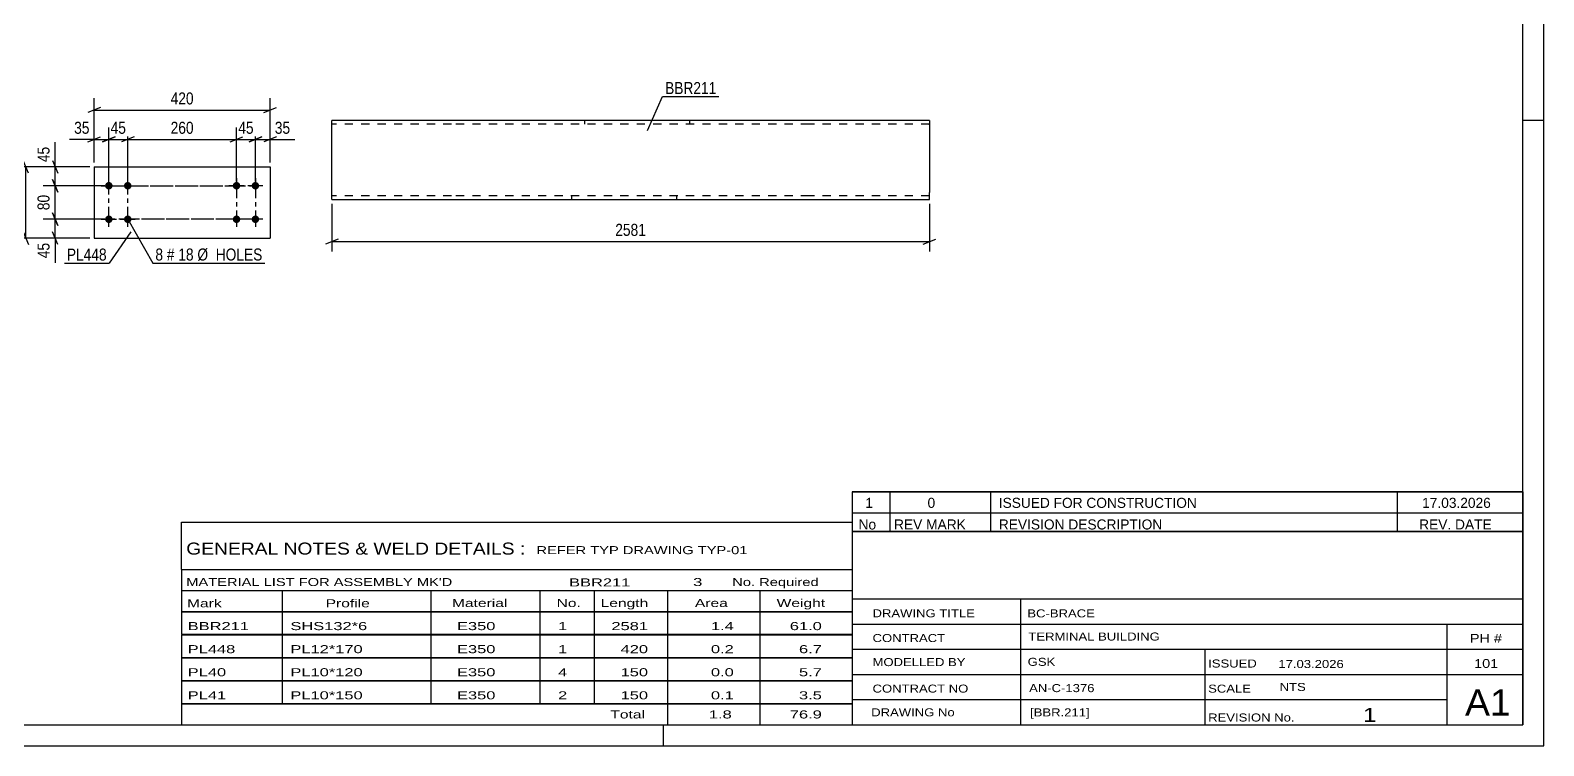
# Model space of a CAD drawing. Header units: millimetres. Extents: x 0 to 594, y 0 to 420.
# Drawn here: x 232.9 to 594, y 0 to 170.5 of the extents above; entities that cross this region are included whole.
import ezdxf

# ---------------------------------------------------------------- set-up
doc = ezdxf.new("R2010")
doc.units = ezdxf.units.MM
doc.linetypes.add('DXK_LINE_DOT2', pattern=[3.9198, 1.9599, -1.9599])
doc.linetypes.add('DXK_LINE_DOT3', pattern=[5.9187, 2.979, -0.9799, 0.9799, -0.9799])
doc.styles.add('Arial Narrow', font='ARIALN.TTF', dxfattribs={"height": 0.2})

# ---------------------------------------------------------------- blocks, each defined once
blk = doc.blocks.new('Unknown-582682656-1128')
at = {"color": 5, "linetype": 'Continuous'}
for p, q in [((594, 0), (594, 420)), ((589, 5), (589, 415)), ((594, 149), (589, 149)), ((5, 5), (589, 5)), ((384, 0), (384, 5)), ((0, 0), (594, 0))]:
    blk.add_line(p, q, dxfattribs=at)
blk = doc.blocks.new('Part-582682656-4326 - 4325')
at = {"color": 2, "linetype": 'Continuous'}
for p, q in [((248.19, 137.99), (248.19, 120.99)), ((248.19, 137.99), (290.15, 137.99)), ((290.15, 137.99), (290.15, 120.99)), ((248.19, 120.99), (290.15, 120.99))]:
    blk.add_line(p, q, dxfattribs=at)
blk = doc.blocks.new('Bolt-582682656-4327 - 4325')
at = {"linetype": 'Continuous'}
for points in [[(282.15, 132.59, -1), (282.15, 134.39, -1)], [(286.65, 132.59, -1), (286.65, 134.39, -1)], [(282.15, 124.59, -1), (282.15, 126.39, -1)], [(286.65, 124.59, -1), (286.65, 126.39, -1)]]:
    blk.add_hatch(color=1, dxfattribs=at).paths.add_polyline_path(points)
at = {"color": 1, "linetype": 'Continuous'}
for p, q in [((282.15, 135.29), (282.15, 131.69)), ((286.65, 135.29), (286.65, 131.69)), ((283.95, 133.49), (280.35, 133.49)), ((288.45, 133.49), (284.85, 133.49)), ((282.15, 127.29), (282.15, 123.69)), ((286.65, 127.29), (286.65, 123.69)), ((283.95, 125.49), (280.35, 125.49)), ((288.45, 125.49), (284.85, 125.49))]:
    blk.add_line(p, q, dxfattribs=at)
blk = doc.blocks.new('Bolt-582682656-4328 - 4325')
at = {"linetype": 'Continuous'}
for points in [[(251.69, 134.39, -1), (251.69, 132.59, -1)], [(256.19, 134.39, -1), (256.19, 132.59, -1)], [(251.69, 126.39, -1), (251.69, 124.59, -1)], [(256.19, 126.39, -1), (256.19, 124.59, -1)]]:
    blk.add_hatch(color=1, dxfattribs=at).paths.add_polyline_path(points)
at = {"color": 1, "linetype": 'Continuous'}
for p, q in [((251.69, 131.69), (251.69, 135.29)), ((256.19, 131.69), (256.19, 135.29)), ((249.89, 133.49), (253.49, 133.49)), ((254.39, 133.49), (257.99, 133.49)), ((251.69, 123.69), (251.69, 127.29)), ((256.19, 123.69), (256.19, 127.29)), ((249.89, 125.49), (253.49, 125.49)), ((254.39, 125.49), (257.99, 125.49))]:
    blk.add_line(p, q, dxfattribs=at)
blk = doc.blocks.new('Part-582682656-1532 - 1515')
at = {"color": 2, "linetype": 'Continuous'}
for p, q in [((333.44, 149.05), (304.87, 149.05)), ((304.87, 130.32), (304.87, 149.05)), ((418.77, 149.05), (333.54, 149.05)), ((447.44, 149.05), (418.87, 149.05)), ((447.44, 149.05), (447.44, 131.91)), ((304.87, 130.19), (304.87, 130.32)), ((304.87, 130.19), (333.44, 130.19)), ((333.54, 130.19), (418.77, 130.19)), ((418.87, 130.19), (447.44, 130.19)), ((447.44, 130.19), (447.44, 131.91))]:
    blk.add_line(p, q, dxfattribs=at)
at = {"color": 7, "linetype": 'DXK_LINE_DOT2'}
for p, q in [((333.44, 148.19), (304.87, 148.19)), ((418.77, 148.19), (333.54, 148.19)), ((365.14, 149.05), (365.14, 148.19)), ((390.19, 149.05), (390.19, 148.19)), ((447.44, 148.19), (418.87, 148.19)), ((447.44, 148.19), (447.44, 148.13)), ((447.44, 148.13), (447.44, 148.19)), ((447.44, 147.99), (447.44, 148.13)), ((447.44, 148.13), (447.44, 147.99)), ((304.87, 131.05), (304.87, 131.12)), ((333.44, 131.05), (304.87, 131.05)), ((418.77, 131.05), (333.54, 131.05)), ((362.12, 130.19), (362.12, 131.05)), ((362.12, 130.32), (362.12, 130.19)), ((387.17, 130.19), (387.17, 131.05)), ((387.17, 130.32), (387.17, 130.19)), ((447.44, 131.05), (418.87, 131.05)), ((447.44, 131.12), (447.44, 131.58)), ((447.44, 131.05), (447.44, 131.12))]:
    blk.add_line(p, q, dxfattribs=at)
blk = doc.blocks.new('Rectangle-582682656-4463 - 4325')
at = {"color": 1, "linetype": 'DXK_LINE_DOT3'}
blk.add_lwpolyline([(251.69, 133.49), (286.65, 133.49), (286.65, 125.49), (251.69, 125.49), (251.69, 133.49)], close=True, dxfattribs=at)
blk = doc.blocks.new('Rectangle-582682656-4473 - 4325')
at = {"color": 1, "linetype": 'DXK_LINE_DOT3'}
blk.add_lwpolyline([(256.19, 133.49), (282.15, 133.49), (282.15, 125.49), (256.19, 125.49), (256.19, 133.49)], close=True, dxfattribs=at)
blk = doc.blocks.new('StraightDimension-582682656-4357 - 4325')
at = {"color": 7, "linetype": 'Continuous'}
for p, q in [((247.19, 137.99), (236.03, 137.99)), ((238.28, 139.49), (239.48, 136.49)), ((238.88, 133.49), (238.88, 137.99)), ((239.48, 131.99), (238.28, 134.99)), ((250.69, 133.49), (236.03, 133.49))]:
    blk.add_line(p, q, dxfattribs=at)
at = {"color": 0}
blk.add_wipeout([(238.13, 143.37), (233.93, 143.37), (233.93, 138.51), (238.13, 138.51)], dxfattribs=at)
at = {"color": 7, "linetype": 'Continuous'}
blk.add_line((238.88, 137.99), (238.88, 143.89), dxfattribs=at)
blk.add_line((238.88, 137.99), (238.88, 143.89), dxfattribs=at)
at = {"color": 3, "style": 'Arial Narrow'}
blk.add_text('45', height=2.863, rotation=90.0002, dxfattribs=at).set_placement((237.53, 139.11))
blk = doc.blocks.new('StraightDimension-582682656-4527 - 4325')
at = {"color": 7, "linetype": 'Continuous'}
for p, q in [((285.15, 143.92), (288.15, 145.12)), ((286.65, 134.49), (286.65, 147.37)), ((286.65, 144.52), (290.15, 144.52)), ((291.65, 145.12), (288.65, 143.92)), ((290.15, 138.99), (290.15, 147.37))]:
    blk.add_line(p, q, dxfattribs=at)
at = {"color": 0}
blk.add_wipeout([(295.53, 145.27), (295.53, 149.47), (290.68, 149.47), (290.68, 145.27)], dxfattribs=at)
at = {"color": 7, "linetype": 'Continuous'}
blk.add_line((290.15, 144.52), (296.06, 144.52), dxfattribs=at)
blk.add_line((290.15, 144.52), (296.06, 144.52), dxfattribs=at)
at = {"color": 3, "style": 'Arial Narrow'}
blk.add_text('35', height=2.863, dxfattribs=at).set_placement((291.28, 145.87))
blk = doc.blocks.new('StraightDimension-582682656-4358 - 4325')
at = {"color": 7, "linetype": 'Continuous'}
for p, q in [((238.28, 134.99), (239.48, 131.99)), ((250.69, 133.49), (236.03, 133.49)), ((238.88, 125.49), (238.88, 133.49)), ((239.48, 123.99), (238.28, 126.99)), ((250.69, 125.49), (236.03, 125.49))]:
    blk.add_line(p, q, dxfattribs=at)
at = {"color": 0}
blk.add_wipeout([(238.13, 131.92), (233.93, 131.92), (233.93, 127.06), (238.13, 127.06)], dxfattribs=at)
at = {"color": 3, "style": 'Arial Narrow'}
blk.add_text('80', height=2.863, rotation=90.0002, dxfattribs=at).set_placement((237.53, 127.66))
blk = doc.blocks.new('StraightDimension-582682656-4359 - 4325')
at = {"color": 7, "linetype": 'Continuous'}
for p, q in [((238.28, 126.99), (239.48, 123.99)), ((250.69, 125.49), (236.03, 125.49)), ((238.88, 120.99), (238.88, 125.49)), ((247.19, 120.99), (236.03, 120.99)), ((239.48, 119.49), (238.28, 122.49))]:
    blk.add_line(p, q, dxfattribs=at)
at = {"color": 0}
blk.add_wipeout([(238.13, 120.46), (233.93, 120.46), (233.93, 115.61), (238.13, 115.61)], dxfattribs=at)
at = {"color": 7, "linetype": 'Continuous'}
blk.add_line((238.88, 120.99), (238.88, 115.08), dxfattribs=at)
blk.add_line((238.88, 120.99), (238.88, 115.08), dxfattribs=at)
at = {"color": 3, "style": 'Arial Narrow'}
blk.add_text('45', height=2.863, rotation=90.0002, dxfattribs=at).set_placement((237.53, 116.21))
blk = doc.blocks.new('StraightDimension-582682656-4373 - 4325')
at = {"color": 7, "linetype": 'Continuous'}
for p, q in [((247.19, 137.99), (229.03, 137.99)), ((232.48, 136.49), (231.28, 139.49)), ((231.88, 120.99), (231.88, 137.99)), ((247.19, 120.99), (229.03, 120.99)), ((231.28, 122.49), (232.48, 119.49))]:
    blk.add_line(p, q, dxfattribs=at)
at = {"color": 0}
blk.add_wipeout([(231.13, 132.83), (226.93, 132.83), (226.93, 126.15), (231.13, 126.15)], dxfattribs=at)
at = {"color": 3, "style": 'Arial Narrow'}
blk.add_text('170', height=2.863, rotation=90.0002, dxfattribs=at).set_placement((230.53, 126.75))
blk = doc.blocks.new('StraightDimension-582682656-4528 - 4325')
at = {"color": 7, "linetype": 'Continuous'}
for p, q in [((280.65, 143.92), (283.65, 145.12)), ((282.15, 134.49), (282.15, 147.37)), ((282.15, 144.52), (286.65, 144.52)), ((288.15, 145.12), (285.15, 143.92)), ((286.65, 134.49), (286.65, 147.37))]:
    blk.add_line(p, q, dxfattribs=at)
at = {"color": 0}
blk.add_wipeout([(286.83, 145.27), (286.83, 149.47), (281.97, 149.47), (281.97, 145.27)], dxfattribs=at)
at = {"color": 3, "style": 'Arial Narrow'}
blk.add_text('45', height=2.863, dxfattribs=at).set_placement((282.57, 145.87))
blk = doc.blocks.new('StraightDimension-582682656-4529 - 4325')
at = {"color": 7, "linetype": 'Continuous'}
for p, q in [((257.69, 145.12), (254.69, 143.92)), ((256.19, 134.49), (256.19, 147.37)), ((256.19, 144.52), (282.15, 144.52)), ((280.65, 143.92), (283.65, 145.12)), ((282.15, 134.49), (282.15, 147.37))]:
    blk.add_line(p, q, dxfattribs=at)
at = {"color": 0}
blk.add_wipeout([(272.51, 145.27), (272.51, 149.47), (265.83, 149.47), (265.83, 145.27)], dxfattribs=at)
at = {"color": 3, "style": 'Arial Narrow'}
blk.add_text('260', height=2.863, dxfattribs=at).set_placement((266.43, 145.87))
blk = doc.blocks.new('StraightDimension-582682656-4530 - 4325')
at = {"color": 7, "linetype": 'Continuous'}
for p, q in [((250.19, 143.92), (253.19, 145.12)), ((251.69, 134.49), (251.69, 147.37)), ((251.69, 144.52), (256.19, 144.52)), ((257.69, 145.12), (254.69, 143.92)), ((256.19, 134.49), (256.19, 147.37))]:
    blk.add_line(p, q, dxfattribs=at)
at = {"color": 0}
blk.add_wipeout([(256.37, 145.27), (256.37, 149.47), (251.51, 149.47), (251.51, 145.27)], dxfattribs=at)
at = {"color": 3, "style": 'Arial Narrow'}
blk.add_text('45', height=2.863, dxfattribs=at).set_placement((252.11, 145.87))
blk = doc.blocks.new('StraightDimension-582682656-4531 - 4325')
at = {"color": 7, "linetype": 'Continuous'}
for p, q in [((246.69, 143.92), (249.69, 145.12)), ((248.19, 138.99), (248.19, 147.37)), ((248.19, 144.52), (251.69, 144.52)), ((253.19, 145.12), (250.19, 143.92)), ((251.69, 134.49), (251.69, 147.37))]:
    blk.add_line(p, q, dxfattribs=at)
at = {"color": 0}
blk.add_wipeout([(247.67, 145.27), (247.67, 149.47), (242.81, 149.47), (242.81, 145.27)], dxfattribs=at)
at = {"color": 7, "linetype": 'Continuous'}
blk.add_line((248.19, 144.52), (242.29, 144.52), dxfattribs=at)
blk.add_line((248.19, 144.52), (242.29, 144.52), dxfattribs=at)
at = {"color": 3, "style": 'Arial Narrow'}
blk.add_text('35', height=2.863, dxfattribs=at).set_placement((243.41, 145.87))
blk = doc.blocks.new('StraightDimension-582682656-4578 - 4325')
at = {"color": 7, "linetype": 'Continuous'}
for p, q in [((249.69, 152.12), (246.69, 150.92)), ((248.19, 138.99), (248.19, 154.37)), ((288.65, 150.92), (291.65, 152.12)), ((290.15, 138.99), (290.15, 154.37)), ((248.19, 151.52), (290.15, 151.52))]:
    blk.add_line(p, q, dxfattribs=at)
at = {"color": 0}
blk.add_wipeout([(272.51, 152.27), (272.51, 156.47), (265.83, 156.47), (265.83, 152.27)], dxfattribs=at)
at = {"color": 3, "style": 'Arial Narrow'}
blk.add_text('420', height=2.863, dxfattribs=at).set_placement((266.43, 152.87))
blk = doc.blocks.new('StraightDimension-582682656-1538 - 1515')
at = {"color": 7, "linetype": 'Continuous'}
for p, q in [((304.87, 129.19), (304.87, 117.79)), ((447.44, 129.19), (447.44, 117.79)), ((306.37, 120.79), (303.37, 119.59)), ((304.87, 120.19), (447.44, 120.19)), ((445.94, 119.59), (448.94, 120.79))]:
    blk.add_line(p, q, dxfattribs=at)
at = {"color": 0}
blk.add_wipeout([(380.41, 120.94), (380.41, 125.14), (371.9, 125.14), (371.9, 120.94)], dxfattribs=at)
at = {"color": 3, "style": 'Arial Narrow'}
blk.add_text('2581', height=2.863, dxfattribs=at).set_placement((372.5, 121.54))
blk = doc.blocks.new('Unknown-582682656-4673')
at = {"color": 7, "linetype": 'Continuous'}
for p, q in [((429, 51.05), (429, 5)), ((429, 51.05), (589, 51.05)), ((589, 51), (589, 5)), ((429, 35), (589, 35)), ((469.14, 35), (469.14, 5)), ((429, 29), (589, 29)), ((571, 5.05), (571, 29.05)), ((429, 23), (589, 23)), ((513.14, 23), (513.14, 5)), ((429, 17), (589, 17)), ((429, 11), (571, 11)), ((429, 5), (589, 5))]:
    blk.add_line(p, q, dxfattribs=at)
at = {"color": 7, "style": 'Arial Narrow'}
for s, height, width, p in [('DRAWING TITLE', 1.9089, 1.425378, (433.88, 30.61)), ('BC-BRACE', 1.909, 1.425378, (470.81, 30.59)), ('CONTRACT', 1.909, 1.425378, (433.88, 24.71)), ('TERMINAL BUILDING', 1.9089, 1.425378, (471.06, 25.07)), ('MODELLED BY', 1.9089, 1.425378, (433.88, 18.98)), ('GSK', 1.909, 1.425378, (470.88, 19.04)), ('ISSUED', 1.909, 1.425378, (513.94, 18.64)), ('17.03.2026', 1.909, 1.425378, (530.69, 18.52)), ('CONTRACT NO', 1.9089, 1.425378, (433.88, 12.66)), ('AN-C-1376', 1.909, 1.425378, (471.23, 12.78)), ('SCALE', 1.909, 1.425378, (513.94, 12.65)), ('A1', 6.204, 1.25, (575.24, 7.2)), ('DRAWING No', 1.909, 1.425378, (433.56, 7)), ('[BBR.211]', 1.909, 1.425378, (471.46, 6.99)), ('REVISION No.', 1.9089, 1.425378, (513.94, 5.77)), ('1', 3.34, 1.5, (550.91, 5.68))]:
    blk.add_text(s, height=height, dxfattribs=dict(at, width=width)).set_placement(p)
at = {"color": 7, "linetype": 'Continuous', "style": 'Arial Narrow'}
for s, height, width, p in [('PH #', 2.1, 1.42538, (576.4, 24.55)), ('101', 2.1, 1.42538, (577.41, 18.55)), ('NTS', 1.909, 1.425378, (531, 13.05))]:
    blk.add_text(s, height=height, dxfattribs=dict(at, width=width)).set_placement(p)
blk = doc.blocks.new('Unknown-582682656-4674')
at = {"color": 7, "linetype": 'Continuous'}
for p, q in [((429, 60.55), (589, 60.55)), ((589, 60.55), (429, 60.55)), ((429, 60.55), (429, 55.55)), ((438, 60.55), (438, 55.55)), ((462, 60.55), (462, 55.55)), ((559, 60.55), (559, 55.55)), ((589, 60.55), (589, 55.55)), ((429, 55.55), (589, 55.55)), ((429, 55.55), (429, 51.05)), ((429, 55.55), (589, 55.55)), ((438, 55.55), (438, 51.05)), ((462, 55.55), (462, 51.05)), ((559, 55.55), (559, 51.05)), ((589, 55.55), (589, 51.05)), ((589, 51.05), (429, 51.05))]:
    blk.add_line(p, q, dxfattribs=at)
at = {"color": 7, "linetype": 'Continuous', "style": 'Arial Narrow'}
for s, height, width, p in [('1', 2.39, 1.196471, (432.16, 56.7)), ('0', 2.39, 1.196471, (447, 56.7)), ('ISSUED FOR CONSTRUCTION', 2.3861, 1.196471, (464, 56.7)), ('17.03.2026', 2.386, 1.196471, (565, 56.7)), ('No', 2.386, 1.2, (430.54, 51.55)), ('REV MARK', 2.386, 1.2, (439, 51.55)), ('REVISION DESCRIPTION', 2.3861, 1.2, (464, 51.55)), ('REV. DATE', 2.386, 1.2, (564.28, 51.55))]:
    blk.add_text(s, height=height, dxfattribs=dict(at, width=width)).set_placement(p)
blk = doc.blocks.new('Unknown-582682656-4675')
at = {"color": 7, "linetype": 'Continuous'}
for p, q in [((269, 53.25), (429, 53.25)), ((269, 42), (269, 53.25)), ((429, 53.25), (429, 42)), ((269, 42), (429, 42)), ((269, 42), (269, 37)), ((429, 42), (429, 37)), ((269, 37), (429, 37)), ((269, 37), (269, 32)), ((293, 37), (293, 32)), ((328.5, 37), (328.5, 32)), ((354.5, 37), (354.5, 32)), ((367.5, 37), (367.5, 32)), ((385, 37), (385, 32)), ((407, 37), (407, 32)), ((429, 37), (429, 32)), ((269, 32), (429, 32)), ((269, 31.95), (269, 26.55)), ((269, 31.95), (429, 31.95)), ((293, 32), (293, 26.5)), ((328.5, 32), (328.5, 26.5)), ((354.5, 32), (354.5, 26.5)), ((367.5, 32), (367.5, 26.5)), ((385, 32), (385, 26.5)), ((407, 32), (407, 26.5)), ((429, 31.95), (429, 26.55)), ((269, 26.55), (429, 26.55)), ((269, 26.45), (269, 21.05)), ((269, 26.45), (429, 26.45)), ((293, 26.5), (293, 21)), ((328.5, 26.5), (328.5, 21)), ((354.5, 26.5), (354.5, 21)), ((367.5, 26.5), (367.5, 21)), ((385, 26.5), (385, 21)), ((407, 26.5), (407, 21)), ((429, 26.45), (429, 21.05)), ((269, 21.05), (429, 21.05)), ((269, 20.95), (269, 15.55)), ((269, 20.95), (429, 20.95)), ((293, 21), (293, 15.5)), ((328.5, 21), (328.5, 15.5)), ((354.5, 21), (354.5, 15.5)), ((367.5, 21), (367.5, 15.5)), ((385, 21), (385, 15.5)), ((407, 21), (407, 15.5)), ((429, 20.95), (429, 15.55)), ((269, 15.55), (429, 15.55)), ((269, 15.45), (269, 10.05)), ((269, 15.45), (429, 15.45)), ((293, 15.5), (293, 10)), ((328.5, 15.5), (328.5, 10)), ((354.5, 15.5), (354.5, 10)), ((367.5, 15.5), (367.5, 10)), ((385, 15.5), (385, 10)), ((407, 15.5), (407, 10)), ((429, 15.45), (429, 10.05)), ((269, 10.05), (429, 10.05)), ((269, 10), (429, 10)), ((269, 10), (269, 5)), ((385, 10), (385, 5)), ((407, 10), (407, 5)), ((429, 10), (429, 5)), ((269, 5), (429, 5))]:
    blk.add_line(p, q, dxfattribs=at)
at = {"color": 7, "style": 'Arial Narrow'}
for s, height, width, p in [('GENERAL NOTES & WELD DETAILS :', 2.8633, 1.4, (270.15, 45.56)), ('REFER TYP DRAWING TYP-01', 1.9089, 1.6, (353.7, 45.66)), ("MATERIAL LIST FOR ASSEMBLY MK'D", 1.9089, 1.6, (270.15, 38.06)), ('BBR211', 1.909, 1.794707, (361.48, 37.97)), ('3', 1.91, 1.794707, (391.08, 38.06)), ('No. Required', 1.9089, 1.6, (400.41, 38.06)), ('Mark', 1.909, 1.7, (270.34, 33)), ('Profile', 1.909, 1.7, (303.41, 33)), ('Material', 1.909, 1.7, (333.54, 33.06)), ('No.', 1.909, 1.7, (358.5, 33.06)), ('Length', 1.909, 1.7, (369, 33.06)), ('Area', 1.909, 1.7, (391.5, 33.06)), ('Weight', 1.909, 1.7, (411, 33.06))]:
    blk.add_text(s, height=height, dxfattribs=dict(at, width=width)).set_placement(p)
at = {"color": 7, "linetype": 'Continuous', "style": 'Arial Narrow'}
for s, height, width, p in [('BBR211', 1.909, 1.794707, (270.5, 27.56)), ('SHS132*6', 1.909, 1.794707, (295, 27.56)), ('E350', 1.909, 1.794707, (334.74, 27.56)), ('1', 1.91, 1.794707, (358.86, 27.56)), ('2581', 1.909, 1.794707, (371.58, 27.56)), ('1.4', 1.909, 1.794707, (395.32, 27.56)), ('61.0', 1.909, 1.794707, (414.14, 27.56)), ('PL448', 1.909, 1.794707, (270.5, 22.06)), ('PL12*170', 1.909, 1.794707, (295, 22.06)), ('E350', 1.909, 1.794707, (334.74, 22.06)), ('1', 1.91, 1.794707, (358.86, 22.06)), ('420', 1.909, 1.794707, (373.77, 22.06)), ('0.2', 1.909, 1.794707, (395.32, 22.06)), ('6.7', 1.909, 1.794707, (416.33, 22.06)), ('PL40', 1.909, 1.794707, (270.5, 16.56)), ('PL10*120', 1.909, 1.794707, (295, 16.56)), ('E350', 1.909, 1.794707, (334.74, 16.56)), ('4', 1.91, 1.794707, (358.86, 16.56)), ('150', 1.909, 1.794707, (373.77, 16.56)), ('0.0', 1.909, 1.794707, (395.32, 16.56)), ('5.7', 1.909, 1.794707, (416.33, 16.56)), ('PL41', 1.909, 1.794707, (270.5, 11.06)), ('PL10*150', 1.909, 1.794707, (295, 11.06)), ('E350', 1.909, 1.794707, (334.74, 11.06)), ('2', 1.91, 1.794707, (358.86, 11.06)), ('150', 1.909, 1.794707, (373.77, 11.06)), ('0.1', 1.909, 1.794707, (395.32, 11.06)), ('3.5', 1.909, 1.794707, (416.33, 11.06)), ('Total', 1.909, 1.7, (371.33, 6.5)), ('1.8', 1.909, 1.794707, (394.83, 6.5)), ('76.9', 1.909, 1.794707, (414.14, 6.5))]:
    blk.add_text(s, height=height, dxfattribs=dict(at, width=width)).set_placement(p)
blk = doc.blocks.new('Mark-582682656-4376 - 4325')
at = {"color": 0}
blk.add_wipeout([(251.17, 115.65), (251.17, 118.65), (241.67, 118.65), (241.67, 115.65)], dxfattribs=at)
blk.add_wipeout([(251.17, 115.65), (251.17, 118.65), (241.67, 118.65), (241.67, 115.65)], dxfattribs=at)
at = {"color": 30, "linetype": 'Continuous'}
for p in [(256.94, 122.47), (241.07, 115.05)]:
    blk.add_line(p, (251.77, 115.05), dxfattribs=at)
at = {"color": 3, "style": 'Arial Narrow'}
blk.add_text('PL448', height=2.863, dxfattribs=at).set_placement((241.67, 115.65))
blk = doc.blocks.new('MarkSet-582682656-4449 - 4325')
at = {"color": 0}
blk.add_wipeout([(264.62, 115.66), (264.62, 118.66), (262.79, 118.66), (262.79, 115.66)], dxfattribs=at)
blk.add_wipeout([(264.62, 115.66), (264.62, 118.66), (262.79, 118.66), (262.79, 115.66)], dxfattribs=at)
at = {"color": 7, "linetype": 'Continuous'}
blk.add_line((256.25, 125.55), (262.19, 115.06), dxfattribs=at)
at = {"color": 0}
blk.add_wipeout([(267.35, 115.66), (267.35, 118.66), (265.52, 118.66), (265.52, 115.66)], dxfattribs=at)
blk.add_wipeout([(267.35, 115.66), (267.35, 118.66), (265.52, 118.66), (265.52, 115.66)], dxfattribs=at)
at = {"color": 3, "style": 'Arial Narrow'}
blk.add_text('8', height=2.86, dxfattribs=at).set_placement((262.79, 115.66))
at = {"color": 0}
blk.add_wipeout([(271.91, 115.66), (271.91, 118.66), (268.25, 118.66), (268.25, 115.66)], dxfattribs=at)
blk.add_wipeout([(271.91, 115.66), (271.91, 118.66), (268.25, 118.66), (268.25, 115.66)], dxfattribs=at)
at = {"color": 3, "style": 'Arial Narrow'}
blk.add_text('#', height=2.86, dxfattribs=at).set_placement((265.52, 115.66))
at = {"color": 0}
blk.add_wipeout([(288.33, 115.66), (288.33, 118.66), (272.81, 118.66), (272.81, 115.66)], dxfattribs=at)
blk.add_wipeout([(288.33, 115.66), (288.33, 118.66), (272.81, 118.66), (272.81, 115.66)], dxfattribs=at)
at = {"color": 7, "linetype": 'Continuous'}
blk.add_line((262.19, 115.06), (288.93, 115.06), dxfattribs=at)
at = {"color": 3, "style": 'Arial Narrow'}
for s, p in [('18', (268.25, 115.66)), ('Ø  HOLES', (272.81, 115.66))]:
    blk.add_text(s, height=2.863, dxfattribs=at).set_placement(p)
blk = doc.blocks.new('Mark-582682656-1528 - 1515')
at = {"color": 0}
blk.add_wipeout([(396.63, 155.34), (396.63, 158.34), (384.39, 158.34), (384.39, 155.34)], dxfattribs=at)
blk.add_wipeout([(396.63, 155.34), (396.63, 158.34), (384.39, 158.34), (384.39, 155.34)], dxfattribs=at)
at = {"color": 30, "linetype": 'Continuous'}
for p, q in [((380.16, 146.69), (383.79, 154.74)), ((383.79, 154.74), (397.23, 154.74))]:
    blk.add_line(p, q, dxfattribs=at)
at = {"color": 3, "style": 'Arial Narrow'}
blk.add_text('BBR211', height=2.863, dxfattribs=at).set_placement((384.39, 155.34))

msp = doc.modelspace()

# ---------------------------------------------------------------- block references
for name in ['Unknown-582682656-1128', 'Part-582682656-1532 - 1515', 'Part-582682656-4326 - 4325', 'Bolt-582682656-4328 - 4325', 'Bolt-582682656-4327 - 4325', 'Rectangle-582682656-4463 - 4325', 'Rectangle-582682656-4473 - 4325', 'Unknown-582682656-4674', 'Unknown-582682656-4675', 'Unknown-582682656-4673']:
    msp.add_blockref(name, (0, 0))

# ---------------------------------------------------------------- next in the draw order: block references
for name in ['Mark-582682656-1528 - 1515', 'StraightDimension-582682656-4527 - 4325', 'StraightDimension-582682656-4357 - 4325', 'StraightDimension-582682656-1538 - 1515']:
    msp.add_blockref(name, (0, 0))

# ---------------------------------------------------------------- next in the draw order: block references
for name in ['StraightDimension-582682656-4528 - 4325', 'StraightDimension-582682656-4358 - 4325']:
    msp.add_blockref(name, (0, 0))

# ---------------------------------------------------------------- next in the draw order: block references
for name in ['StraightDimension-582682656-4529 - 4325', 'StraightDimension-582682656-4359 - 4325']:
    msp.add_blockref(name, (0, 0))

# ---------------------------------------------------------------- next in the draw order: block references
for name in ['StraightDimension-582682656-4530 - 4325', 'StraightDimension-582682656-4373 - 4325']:
    msp.add_blockref(name, (0, 0))

# ---------------------------------------------------------------- next in the draw order: block references
for name in ['StraightDimension-582682656-4531 - 4325', 'Mark-582682656-4376 - 4325']:
    msp.add_blockref(name, (0, 0))

# ---------------------------------------------------------------- next in the draw order: block references
for name in ['StraightDimension-582682656-4578 - 4325', 'MarkSet-582682656-4449 - 4325']:
    msp.add_blockref(name, (0, 0))

doc.saveas('drawing.dxf')
